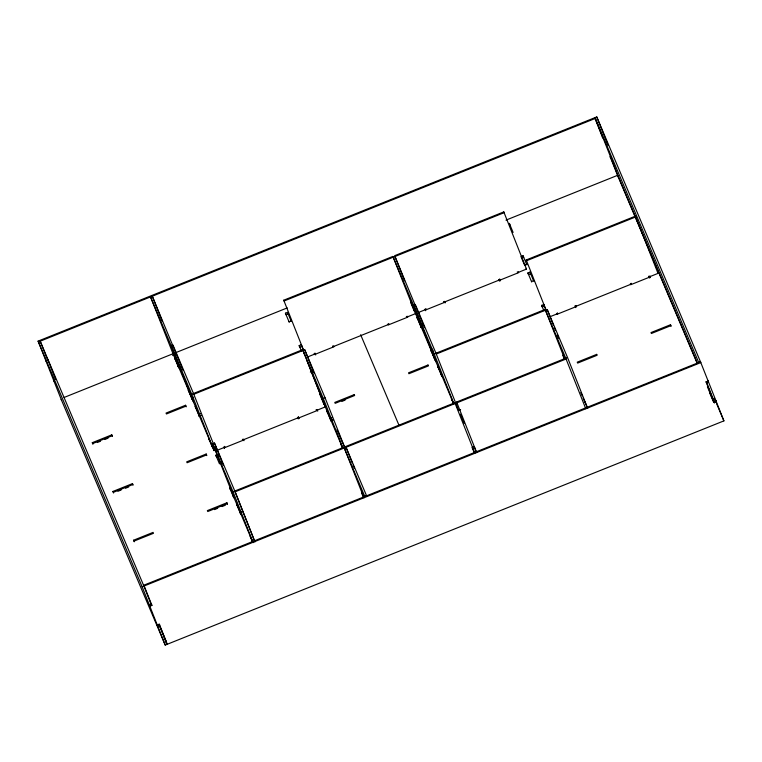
<?xml version="1.0" encoding="UTF-8"?>
<svg xmlns="http://www.w3.org/2000/svg" width="762" height="762" viewBox="0 0 762 762"><rect width="100%" height="100%" fill="white"/><g stroke="black" fill="none" stroke-linecap="round" stroke-linejoin="round"><path stroke-width="1.14" d="M54.007 381.257L38.1 341.119L594.712 117.748L595.036 118.529L38.433 341.9M697.22 362.769L618.087 175.917L595.008 117.634L596.779 116.919L700.821 362.588L144.209 585.959L143.885 585.187L700.497 361.817M38.481 342.033L40.253 341.319L143.913 586.083L151.428 605.038L149.657 605.752M193.405 401.86L173.079 353.873L150.743 297.437L152.505 296.723L181.489 366.522M150.743 297.437L171.069 345.434L172.831 344.719M303.79 350.787L283.74 300.209L392.887 256.413L413.537 305.181L436.207 362.398L453.152 402.507M283.74 300.209L284.074 300.99L504.12 212.684L503.796 211.903L394.649 255.699L424.51 327.708M64.103 397.459L287.245 307.905M505.968 220.132L617.544 175.355L697.201 363.436M173.05 355.425L175.26 354.54M172.993 355.597L175.203 354.711M287.493 312.363L288.122 313.944L286.064 314.773L285.436 313.192L287.493 312.363L291.294 321.44M179.794 364.836L178.022 365.541L178.756 367.398L180.527 366.684M289.055 321.745L291.122 320.916M301.228 344.786L301.857 346.377L299.79 347.205L299.161 345.615L301.228 344.786L303.676 350.653M526.847 264.852L523.046 255.765L520.979 256.594L524.608 265.157L526.675 264.328M521.618 258.185L523.675 257.356L523.046 255.765M345.205 448.656L325.05 397.754L304.733 349.758L193.824 394.268L173.165 345.5L171.393 346.205L191.719 394.202L302.628 349.691L323.288 398.459L342.995 448.256M413.537 305.181L415.309 304.476M526.218 259.966L635.356 216.17L635.689 216.941L526.552 260.747L526.218 259.966L546.259 310.534M193.529 397.259L191.757 397.974L192.491 399.821M92.307 442.665L111.776 434.854L112.166 435.759L92.697 443.57L92.307 442.665L92.935 444.256M185.518 405.26L166.049 413.071L166.44 413.976L185.909 406.165L185.518 405.26L186.147 406.851M307.4 357.026L315.268 353.873L314.935 353.092L315.668 354.949M418.309 312.515L426.177 309.362L425.844 308.581M503.796 211.903L526.466 269.119L517.617 272.663L517.284 271.891M97.269 442.522L100.508 441.217M104.832 439.483L108.08 438.179M529.971 272.11L530.6 273.701L528.533 274.53L527.904 272.939L529.971 272.11L533.771 281.197M200.454 413.604L198.682 414.318L199.415 416.166L201.187 415.461M422.691 325.183L420.624 326.012L421.253 327.603L416.995 317.449L417.624 319.04M531.533 281.502L533.6 280.673M310.344 372.104L312.41 371.275M543.706 304.543L544.335 306.133L542.268 306.962L541.639 305.372L543.706 304.543L545.973 309.886M415.223 312.849L430.94 349.939L432.711 349.234M430.94 349.939L431.673 351.796L433.445 351.082M323.288 398.459L325.05 397.754M567.528 357.502L547.202 309.515L436.293 354.025L415.642 305.248L413.871 305.962L434.197 353.949L545.106 309.448L566.09 358.997L456.952 402.793L456.619 402.012L567.528 357.502L587.683 408.403M252.813 542.249L235.048 500.177L212.703 443.751L214.474 443.036L235.134 491.804L254.841 541.601M171.069 345.434L193.739 402.641L209.855 440.817L214.065 450.628L215.837 449.923L216.16 450.704L214.846 447.38M112.966 491.433L132.436 483.622L132.817 484.527L113.347 492.338L112.966 491.433L113.595 493.024M206.178 454.028L186.709 461.839L187.09 462.753L206.559 454.933L206.178 454.028L206.807 455.619M217.141 450.304L225.009 447.151L224.685 446.37M549.869 316.782L557.736 313.62L557.413 312.849M635.356 216.17L658.025 273.377L649.176 276.93L648.853 276.149L649.586 278.006M117.919 491.29L121.168 489.985M125.492 488.252L128.74 486.947M341.9 401.403L345.148 400.098M218.532 456L216.465 456.829L215.837 455.238L217.894 454.409M332.013 417.862L330.241 418.576L330.994 420.881L333.061 420.053M221.523 462.972L219.456 463.801L215.837 455.238M330.984 420.433L332.746 419.719M212.703 443.751L233.029 491.738L343.938 447.237L364.598 496.005L366.37 495.29L345.71 446.522L454.847 402.727L455.181 403.498L235.134 491.804M133.617 540.201L153.086 532.39L153.476 533.305L134.007 541.115L133.617 540.201L134.255 541.792M226.828 502.796L207.359 510.607L207.75 511.521L227.219 503.711L226.828 502.796L227.457 504.387M670.465 324.764L651.005 332.575L651.386 333.489L670.855 325.669L670.465 324.764L671.093 326.355M458.305 409.68L458.638 410.451L460.6 409.661M214.484 509.597L217.722 508.292M222.056 506.559L225.295 505.254M242.183 511.74L240.116 512.569L240.744 514.159L236.487 504.006L237.115 505.597M476.545 452.457L474.107 446.589L472.04 447.418L474.307 452.771M472.669 449.008L474.736 448.18L474.107 446.589M38.1 341.119L142.151 586.788L143.913 586.083M708.136 381.133L706.364 381.838L714.442 402.165L716.213 401.46M705.936 381.6L706.269 382.381L708.327 381.552L700.44 361.683L698.668 362.398L595.008 117.634M143.885 585.187L151.914 605.409L149.847 606.238L149.266 604.847L151.038 604.133L151.428 605.038M706.755 382.743L708.527 382.038L723.9 420.881L167.288 644.252L166.964 643.471M157.343 625.231L159.115 624.526L166.992 644.366L165.221 645.081L61.179 399.412M716.07 401.164L714.013 401.993L714.337 402.774L716.404 401.945L715.823 400.545M157.21 624.878L157.724 626.145L159.496 625.431M708.003 380.771L708.527 382.038M714.261 398.116L715.651 401.393M716.575 403.584L723.9 420.881M602.409 137.198L602.742 137.979L594.712 117.748M610.591 156.982L610.972 157.896M714.061 401.26L714.442 402.165M610.429 157.401L610.095 156.62L618.173 176.946M707.403 386.81L713.413 401.012M709.708 392.963L713.413 401.717M657.701 272.596L658.025 273.377M631.155 283.254L631.479 284.026L575.434 306.524L575.11 305.743L575.843 307.6M630.345 283.807L630.726 284.712L650.196 276.901L649.815 275.996L650.443 277.587M576.072 305.591L576.453 306.495L556.984 314.306L556.603 313.401M513.112 232.42L509.311 223.342L509.94 224.933M585.016 402.079L587.283 407.432M580.844 392.62L582.206 395.83M583.111 397.974L584.93 402.26M526.132 268.338L526.466 269.119M527.904 272.939L531.705 282.026M541.639 305.372L543.906 310.715M562.747 355.206L564.28 358.94M518.246 271.729L518.636 272.644L499.167 280.454L498.777 279.549L499.405 281.13M443.541 301.485L443.875 302.257L499.92 279.768L499.586 278.987L500.32 280.845M464.172 423.243L460.372 414.166L461 415.747M431.673 351.796L435.883 361.617M410.528 302.181L413.88 310.191M453.647 403.993L451.39 398.65L452.018 400.24M407.337 316.24L407.727 317.144L388.258 324.964L387.868 324.05M406.375 316.392L406.708 317.173L415.557 313.62L393.211 257.194M388.677 323.498L389.011 324.279L332.965 346.767L332.632 345.986M360.645 334.747L399.088 425.501M333.594 345.834L333.985 346.739L314.515 354.559L314.125 353.644M342.538 442.331L344.805 447.675M337.004 429.654L342.452 442.512M342.652 447.989L324.974 406.127L307.01 360.759M285.436 313.192L289.236 322.269M299.161 345.615L301.428 350.968M319.821 394.383L324.079 404.536L323.45 402.946M330.994 420.881L326.746 410.728L327.374 412.318M342.738 448.504L340.481 443.151L341.109 444.741M361.588 492.995L363.398 497.272M316.125 409.67L316.449 410.451L325.298 406.898L302.962 350.472M242.383 439.264L242.707 440.045L298.752 417.557L298.428 416.776L299.161 418.633M192.062 399.202L188.252 390.125L188.881 391.716M212.541 447.456L208.912 438.893L209.54 440.484M252.67 542.306L250.222 536.438L250.85 538.02M47.673 359.254L55.655 379.352M151.581 604.628L151.914 605.409M47.568 359.855L47.958 360.769L40.253 341.319M158.867 624.259L166.278 641.747M164.221 637.813L165.144 639.994M166.068 642.185L166.992 644.366M45.606 360.083L46.187 361.474M706.269 382.381L714.337 402.774M596.779 116.919L604.285 135.884M604.476 136.369L606.609 141.761M606.79 142.161L608.066 145.38M547.202 309.515L553.336 325.003M554.212 327.222L555.527 330.537M557.279 334.966L558.594 338.28M565.756 358.216L585.807 408.784M545.43 310.22L564.709 358.912M445.132 302.914L444.503 301.323L444.894 302.238L425.425 310.048L425.034 309.134L425.663 310.725M456.619 402.012L476.66 452.58M435.959 353.244L458.638 410.451M454.847 402.727L474.897 453.295M434.197 353.949L453.904 403.746M394.983 256.48L404.622 280.826M441.16 374.066L441.893 375.923M441.274 374.78L441.903 376.371L437.655 366.217L438.283 367.808M434.359 358.435L434.988 360.026L430.73 349.872L431.359 351.463M420.5 325.298L421.234 327.155M413.699 309.667L414.328 311.258M346.043 447.304L352.177 462.791M353.054 465.001L354.368 468.325M344.272 448.008L363.988 497.805M304.733 349.758L313.925 372.999M303.943 353.016L304.819 355.225M317.716 411.109L317.087 409.518L317.468 410.432L297.999 418.243L297.618 417.328L298.247 418.919M243.973 440.703L243.345 439.112L243.726 440.017L224.257 447.837L223.876 446.923L224.504 448.513M234.801 491.033L254.956 541.934M214.474 443.036L223.237 465.172M233.029 491.738L253.184 542.639M193.491 393.487L213.646 444.389M239.992 511.854L240.725 513.712M233.191 496.224L233.82 497.815L229.572 487.661L230.2 489.252M181.594 366.846L182.909 370.17M191.719 394.202L214.065 450.628M152.505 296.723L162.144 321.069M198.806 415.023L199.434 416.614L195.177 406.47L195.805 408.061M178.146 366.255L178.775 367.846L174.527 357.692L175.155 359.283M132.436 483.622L133.064 485.213M111.776 434.854L112.405 436.445M167.288 644.252L159.268 624.049L159.601 624.83L157.534 625.659L142.151 586.788M157.724 626.145L165.221 645.081M53.683 380.476L61.56 400.317M354.254 394.602L334.785 402.422L335.166 403.327L354.635 395.516L354.254 394.602M427.996 365.008L408.527 372.828L408.908 373.732L428.377 365.922L427.996 365.008M596.722 354.359L577.253 362.169L577.644 363.083L597.113 355.263L596.722 354.359"/></g></svg>
